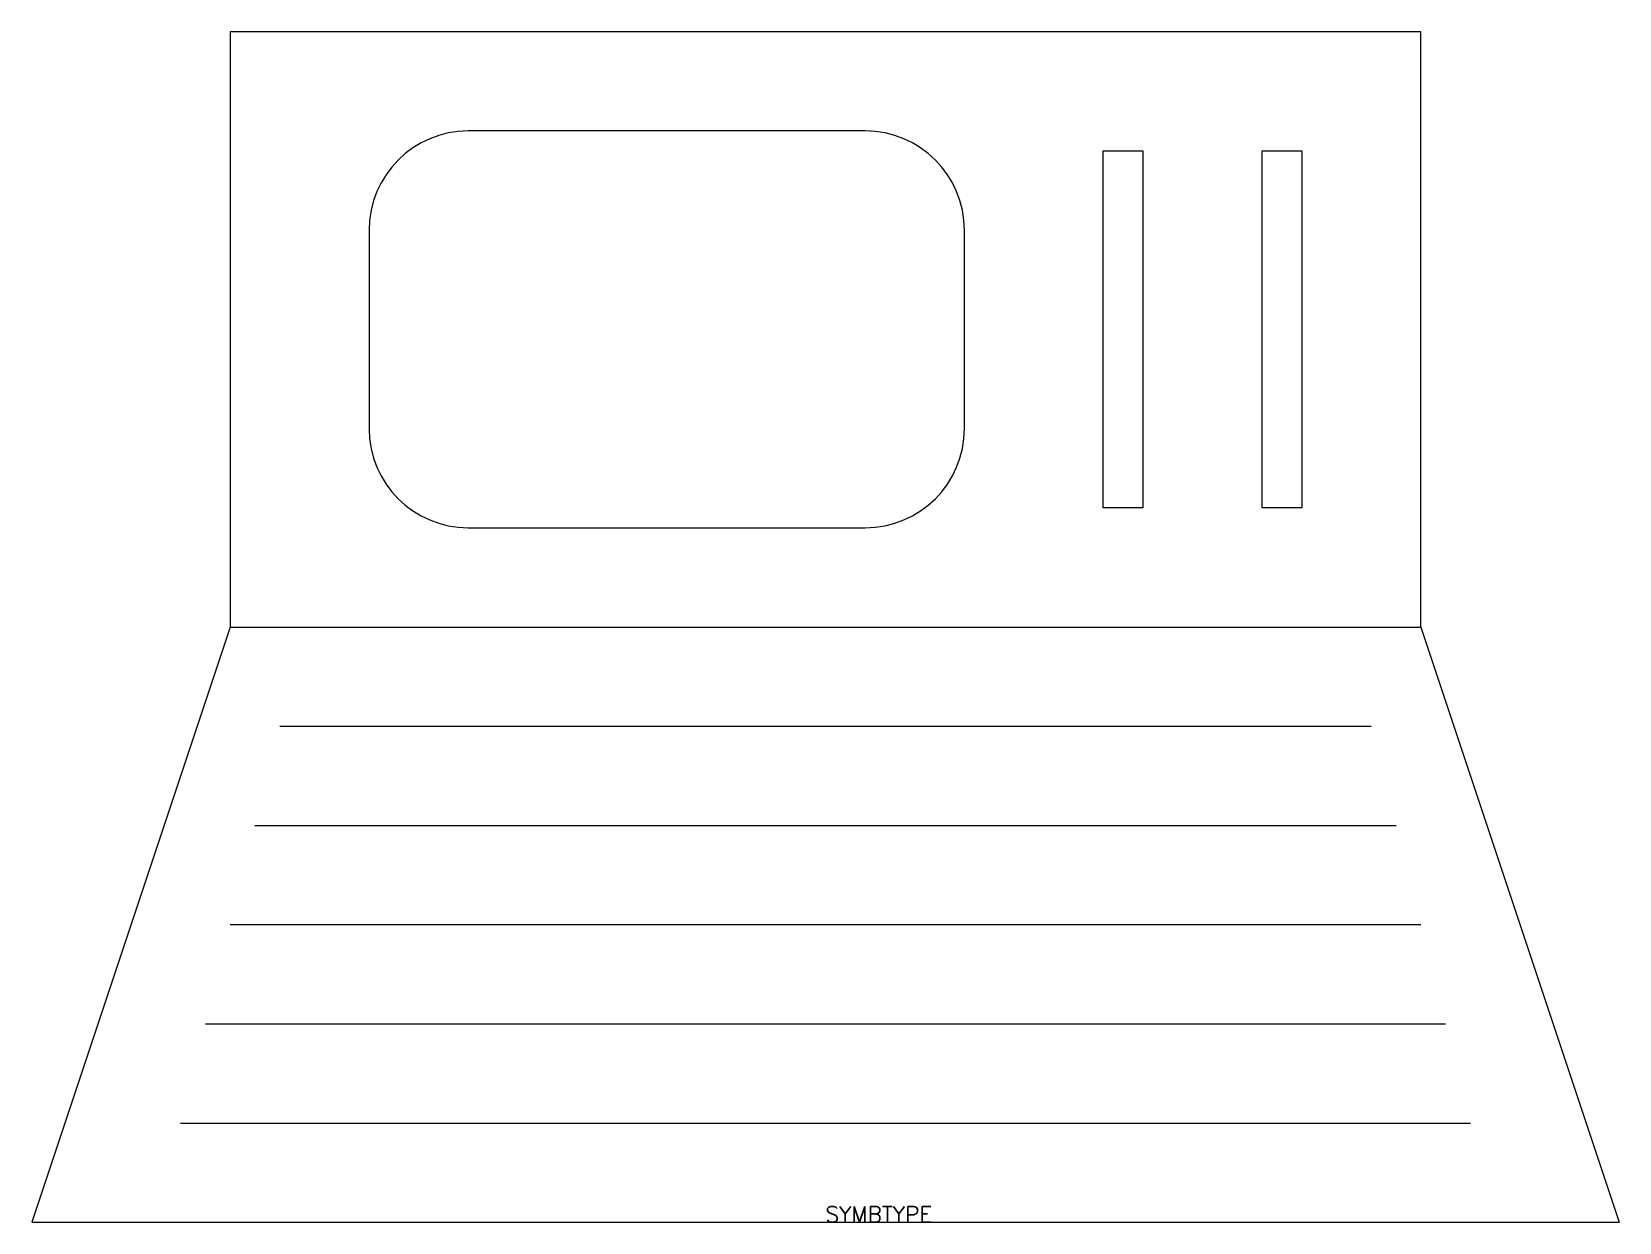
# Model space of a CAD drawing. Extents: x 170 to 190, y 150 to 165.
import ezdxf

# ---------------------------------------------------------------- set-up
doc = ezdxf.new("R2010")
doc.units = 0
doc.header["$LTSCALE"] = 6
doc.header["$MEASUREMENT"] = 0
doc.layers.get('0').update_dxf_attribs({"linetype": 'CONTINUOUS'})
doc.layers.add('1', color=7, linetype='CONTINUOUS')
doc.styles.get("Standard").update_dxf_attribs({"font": 'simplex', "width": 0.85})

msp = doc.modelspace()

# ---------------------------------------------------------------- linework, layer by layer
at = {"layer": '1'}
for p, q in [((172.5, 165), (172.5, 157.5)), ((187.5, 165), (172.5, 165)), ((187.5, 157.5), (187.5, 165)), ((180.5, 163.75), (175.5, 163.75)), ((183.5, 163.5), (184, 163.5)), ((183.5, 159), (183.5, 163.5)), ((184, 163.5), (184, 159)), ((185.5, 163.5), (186, 163.5)), ((185.5, 159), (185.5, 163.5)), ((186, 163.5), (186, 159)), ((174.25, 162.5), (174.25, 160)), ((181.75, 160), (181.75, 162.5)), ((184, 159), (183.5, 159)), ((186, 159), (185.5, 159)), ((175.5, 158.75), (180.5, 158.75)), ((172.5, 157.5), (170, 150)), ((172.5, 157.5), (187.5, 157.5)), ((187.5, 157.5), (190, 150)), ((173.125, 156.25), (186.875, 156.25)), ((172.8125, 155), (187.1875, 155)), ((172.5, 153.75), (187.5, 153.75)), ((172.1875, 152.5), (187.8125, 152.5)), ((171.875, 151.25), (188.125, 151.25)), ((170, 150), (190, 150))]:
    msp.add_line(p, q, dxfattribs=at)
for centre, start, end in [((175.5, 162.5), 90, 180), ((180.5, 162.5), 0, 90), ((175.5, 160), 180, 270), ((180.5, 160), 270, 0)]:
    msp.add_arc(centre, 1.25, start, end, dxfattribs=at)

# ---------------------------------------------------------------- texts
at = {"flags": 1}
msp.add_attdef('SYMBTYPE', (180, 150), 'GN', height=0.2, dxfattribs=at)

doc.saveas('drawing.dxf')
